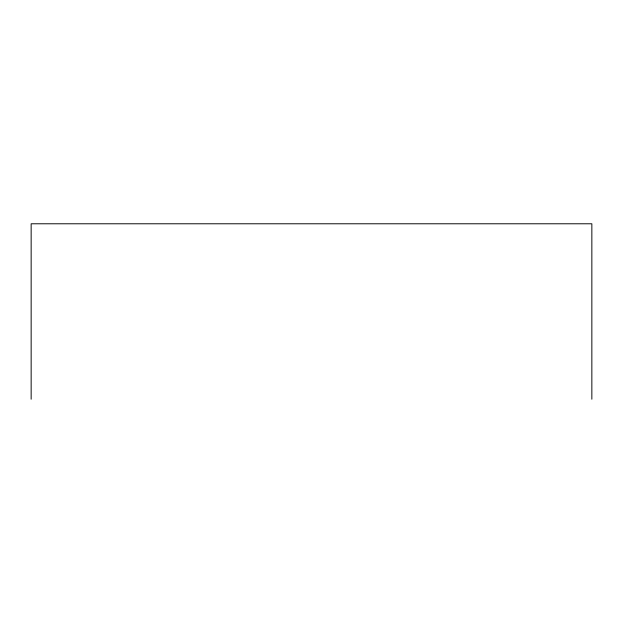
<?xml version="1.0" encoding="UTF-8"?>
<svg xmlns="http://www.w3.org/2000/svg" width="623" height="623" viewBox="0 0 623 623"><rect width="100%" height="100%" fill="white"/><g stroke="black" fill="none" stroke-linecap="round" stroke-linejoin="round"><path stroke-width="0.93" d="M591.85 399.218L591.85 223.782L31.15 223.782L31.15 399.218"/></g></svg>
